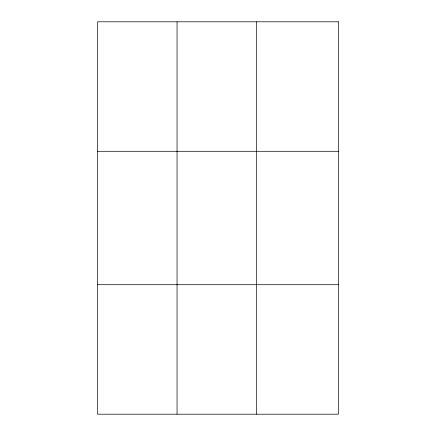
<?xml version="1.0" encoding="UTF-8"?>
<svg xmlns="http://www.w3.org/2000/svg" width="436" height="436" viewBox="0 0 436 436"><rect width="100%" height="100%" fill="white"/><g stroke="black" fill="none" stroke-linecap="round" stroke-linejoin="round"><path stroke-width="0.65" d="M177.049 21.8L177.049 414.2M256.542 21.8L256.542 414.2M97.56 151.292L338.44 151.292M97.56 284.708L338.44 284.708M338.44 21.8L338.44 414.2L97.56 414.2L97.56 21.8L338.44 21.8"/></g></svg>
